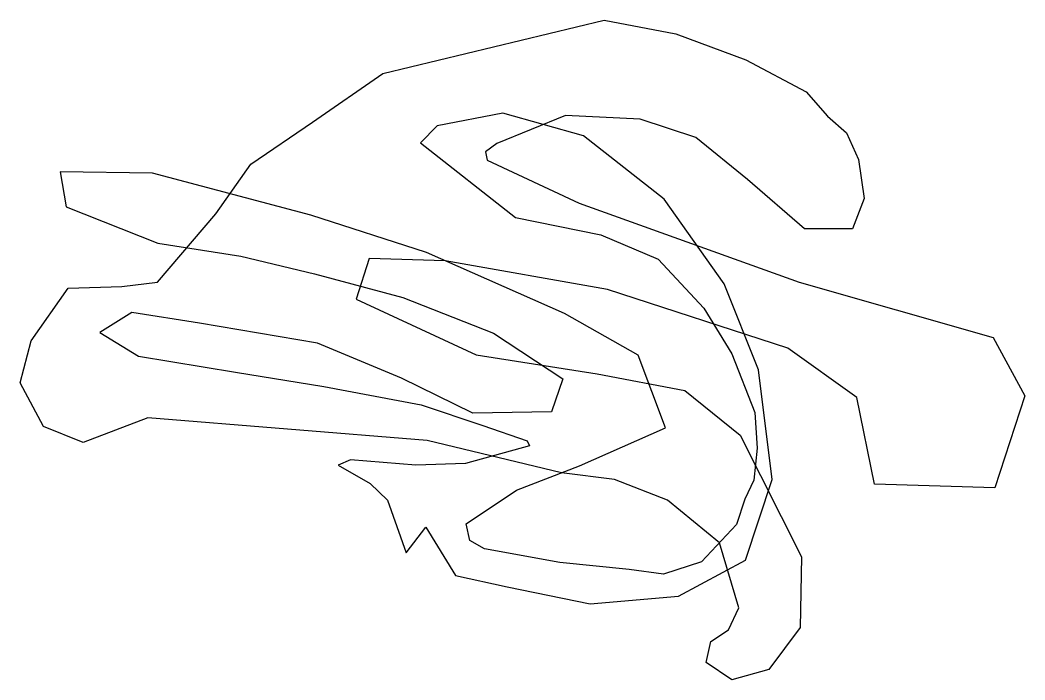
# Model space of a CAD drawing. Header units: millimetres. Extents: x -4921 to 16493, y -3781 to 10271.
import ezdxf

# ---------------------------------------------------------------- set-up
doc = ezdxf.new("R2010")
doc.units = ezdxf.units.MM
doc.layers.add('Default', color=178, linetype='Continuous', true_color=0x000000)

msp = doc.modelspace()

# ---------------------------------------------------------------- linework, layer by layer
at = {"layer": 'Default'}
for points in [[(-747, 6149), (-1, 7204), (1314, 8097), (2807, 9135), (7530, 10271), (9055, 9979), (10548, 9428), (11831, 8746), (12285, 8227), (12691, 7869), (12950, 7301), (13064, 6474), (12821, 5825), (11798, 5825), (10581, 6880), (9477, 7772), (8293, 8162), (6702, 8243), (5241, 7642), (4998, 7464), (5030, 7285), (6994, 6376), (11684, 4689), (15814, 3515), (16493, 2270), (15852, 310), (13288, 385), (12911, 2233), (11441, 3288), (7595, 4532), (4141, 5146), (2517, 5194), (2244, 4327), (4802, 3145), (7379, 2736), (9243, 2385), (10422, 1432), (11731, -1158), (11706, -2667), (11038, -3558), (10247, -3781), (9703, -3409), (9802, -2964), (10173, -2717), (10395, -2247), (9981, -860), (8875, 48), (7746, 485), (6617, 630), (3753, 1315), (-2199, 1799), (-3580, 1273), (-4421, 1615), (-4921, 2548), (-4684, 3442), (-3895, 4560), (-2752, 4599), (-1989, 4691)], [(2909, 45), (3305, -1075), (3729, -526), (4357, -1558), (5461, -1802), (7230, -2159), (9113, -1996), (10541, -1234), (11109, 487), (10817, 2824), (10086, 4658), (8804, 6459), (7084, 7806), (5364, 8293), (3968, 8017), (3611, 7660), (5640, 6070), (7457, 5696), (8674, 5177), (9648, 4138), (10249, 3165), (10736, 1915), (10784, 1152), (10719, 470), (10525, 65), (10346, -471), (9600, -1266), (8788, -1526), (8058, -1428), (6581, -1282), (4974, -990), (4666, -812), (4585, -455), (5656, 259), (7003, 779), (8837, 1590), (8253, 3132), (6678, 4025), (3741, 5323), (1274, 6118), (-2102, 7011), (-4066, 7043), (-3936, 6297), (-1988, 5518), (-219, 5242), (1355, 4869), (3238, 4365), (5169, 3603), (6646, 2629), (6402, 1931), (4731, 1899), (3205, 2645), (1420, 3392), (-1096, 3814), (-2540, 4041), (-3222, 3619), (-2394, 3116), (-333, 2775), (1550, 2467), (3627, 2077), (4942, 1639), (5883, 1314), (5932, 1201), (4568, 827), (3514, 795), (2118, 909), (1858, 795), (2540, 405)]]:
    msp.add_lwpolyline(points, close=True, dxfattribs=at)

doc.saveas('drawing.dxf')
